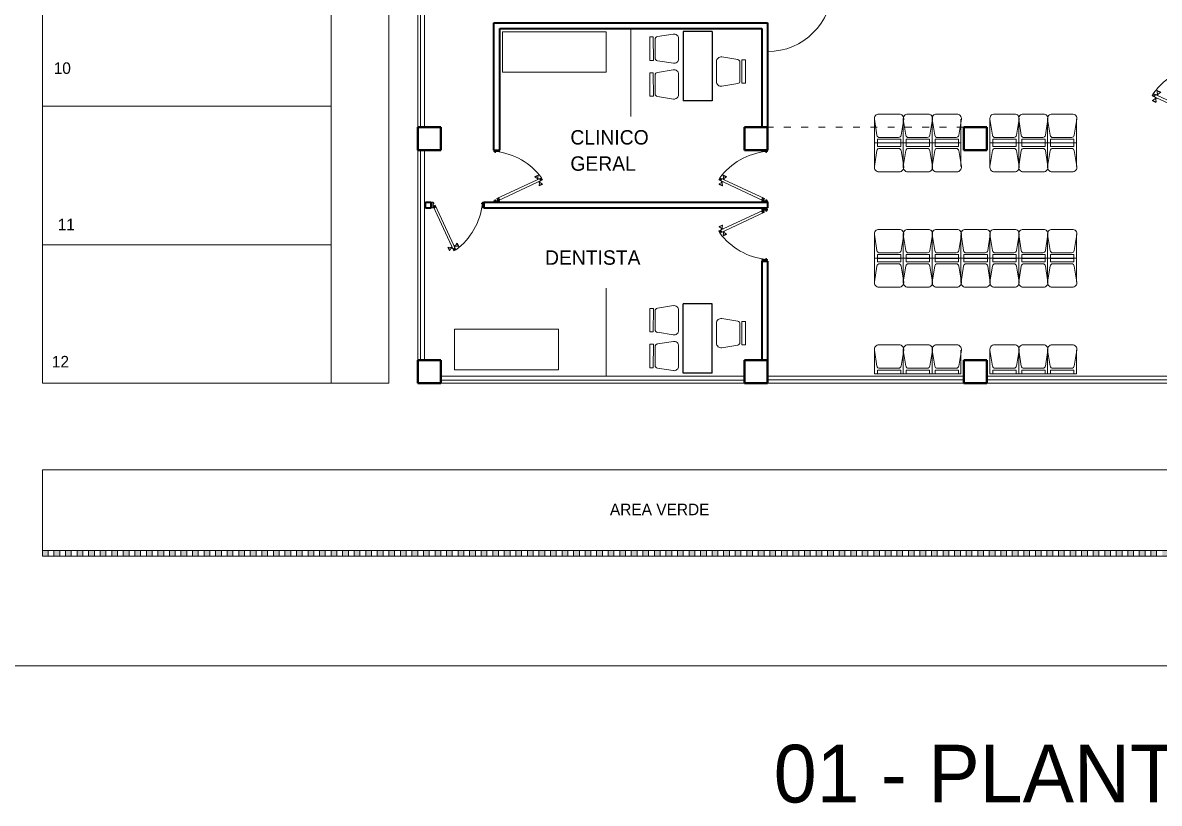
# Model space of a CAD drawing. Header units: millimetres. Extents: x 112 to 218, y 132 to 192.
# Drawn here: x 126.54 to 146.23, y 167.72 to 181.25 of the extents above; entities that cross this region are included whole.
import ezdxf

# ---------------------------------------------------------------- set-up
doc = ezdxf.new("R2010")
doc.units = ezdxf.units.MM
doc.linetypes.add('ACAD_ISO03W100', pattern=[30, 12, -18])
for name, color, linetype, lineweight in [('Colindancia', 7, 'Continuous', 9), ('Ejes', 1, 'Continuous', 13), ('ESTRUCTURA', 251, 'Continuous', 40), ('MANPARAS', 7, 'Continuous', 13), ('MUEBLES', 7, 'Continuous', 15), ('Muros', 5, 'Continuous', 35), ('PISOS', 3, 'Continuous', 13), ('PUER', 173, 'Continuous', 9), ('VENTANAS', 6, 'Continuous', 9)]:
    doc.layers.add(name, color=color, linetype=linetype, lineweight=lineweight)
doc.styles.get("Standard").update_dxf_attribs({"font": 'stylu.ttf'})
doc.linetypes.add('ZIGZAG', pattern='A,0.00254,-5.08,[131,ltypeshp.shx,S=5.08,R=0,X=-5.08,Y=0],-10.16,[131,ltypeshp.shx,S=5.08,R=180,X=5.08,Y=0],-5.08', length=20.32254)

# ---------------------------------------------------------------- blocks, each defined once
blk = doc.blocks.new('MUOF03PL')
at = {"color": 0, "linetype": 'ByBlock'}
for p, q in [((-0.203, 0), (0.203, 0)), ((0.203, 0), (0.203, -0.062)), ((-0.209, -0.133), (-0.253, -0.41)), ((-0.203, 0), (-0.203, -0.063)), ((0.203, -0.062), (-0.203, -0.063)), ((0.163, -0.094), (-0.162, -0.094)), ((0.253, -0.409), (0.209, -0.133)), ((-0.175, -0.5), (0.176, -0.5))]:
    blk.add_line(p, q, dxfattribs=at)
for centre, radius, start, end in [((-0.162, -0.141), 0.0469, 90.0574, 170.9471), ((0.163, -0.14), 0.0469, 9.1676, 90.0574), ((-0.175, -0.422), 0.0781, 170.9471, 270.0574), ((0.176, -0.422), 0.0781, 270.0574, 9.1676)]:
    blk.add_arc(centre, radius, start, end, dxfattribs=at)
blk = doc.blocks.new('SILLA')
at = {"color": 0, "linetype": 'ByBlock', "rotation": 180}
blk.add_blockref('MUOF03PL', (17.56, 55.047), dxfattribs=at)
blk = doc.blocks.new('PUEP5')
at = {"layer": 'PUER'}
for p, q in [((-0.88, 0.02), (-0.517, 0.799)), ((-0.844, 0.003), (-0.48, 0.783)), ((-0.517, 0.799), (-0.48, 0.783)), ((-0.88, 0.02), (-0.844, 0.003))]:
    blk.add_line(p, q, dxfattribs=at)
at = {"layer": 'PUER', "color": 30}
for p, q in [((-0.62, 0.743), (-0.595, 0.797)), ((-0.62, 0.743), (-0.611, 0.739)), ((-0.611, 0.739), (-0.586, 0.793)), ((-0.611, 0.739), (-0.575, 0.744)), ((-0.595, 0.797), (-0.586, 0.793)), ((-0.586, 0.793), (-0.567, 0.762)), ((-0.575, 0.744), (-0.567, 0.762)), ((-0.573, 0.749), (-0.555, 0.74)), ((-0.569, 0.758), (-0.551, 0.749)), ((-0.557, 0.736), (-0.549, 0.754)), ((-0.557, 0.736), (-0.552, 0.722)), ((-0.549, 0.754), (-0.536, 0.759)), ((-0.533, 0.763), (-0.48, 0.783)), ((-0.533, 0.763), (-0.497, 0.746)), ((-0.517, 0.799), (-0.48, 0.783)), ((-0.497, 0.746), (-0.517, 0.799)), ((-0.503, 0.71), (-0.516, 0.705)), ((-0.503, 0.71), (-0.494, 0.728)), ((-0.483, 0.706), (-0.501, 0.715)), ((-0.494, 0.728), (-0.499, 0.742)), ((-0.478, 0.715), (-0.497, 0.724)), ((-0.485, 0.702), (-0.476, 0.72)), ((-0.441, 0.725), (-0.476, 0.72)), ((-0.466, 0.671), (-0.441, 0.725)), ((-0.457, 0.667), (-0.432, 0.721)), ((-0.432, 0.721), (-0.441, 0.725)), ((-0.466, 0.671), (-0.485, 0.702)), ((-0.457, 0.667), (-0.466, 0.671)), ((-0.9, 0.05), (-0.88, 0.05)), ((-0.9, 0.05), (-0.9, -0.05)), ((-0.88, -0.05), (-0.88, 0.05)), ((-0.88, 0.02), (-0.827, 0.039)), ((-0.863, 0.056), (-0.827, 0.039)), ((-0.844, 0.003), (-0.863, 0.056)), ((-0.02, 0.05), (0, 0.05)), ((-0.02, -0.05), (-0.02, 0.05)), ((0, 0.05), (0, -0.05)), ((-0.9, -0.05), (-0.88, -0.05)), ((-0.88, -0.02), (-0.865, -0.02)), ((-0.88, -0.035), (-0.865, -0.035)), ((-0.865, -0.035), (-0.865, -0.02)), ((-0.035, -0.02), (-0.02, -0.02)), ((-0.035, -0.035), (-0.035, -0.02)), ((-0.035, -0.035), (-0.02, -0.035)), ((-0.02, -0.05), (0, -0.05))]:
    blk.add_line(p, q, dxfattribs=at)
blk.add_arc((-1.161, -0.141), 1.147, 6.0564, 53.6176, dxfattribs=at)
blk = doc.blocks.new('CAMILLA')
at = {"layer": 'MUEBLES'}
for p, q in [((30.536, 69.777), (32.336, 69.777)), ((30.536, 69.077), (30.536, 69.777)), ((32.336, 69.077), (32.336, 69.777)), ((32.336, 69.077), (30.536, 69.077))]:
    blk.add_line(p, q, dxfattribs=at)
blk = doc.blocks.new('CORTINA')
at = {"layer": 'MANPARAS', "linetype": 'ZIGZAG', "ltscale": 0.005}
blk.add_line((32.74, 69.012), (32.74, 70.527), dxfattribs=at)
blk = doc.blocks.new('ESCRITORIO')
at = {"color": 0, "linetype": 'ByBlock'}
for p, q in [((34.359, 70.246), (33.859, 70.246)), ((33.859, 70.246), (33.859, 69.046)), ((34.359, 70.246), (34.359, 69.046)), ((34.359, 69.046), (33.859, 69.046))]:
    blk.add_line(p, q, dxfattribs=at)
at = {"layer": 'MUEBLES'}
for p, rotation in [((-21.77, 87.509), 270), ((89.981, 51.993), 90), ((-21.77, 86.889), 270)]:
    blk.add_blockref('SILLA', p, dxfattribs=dict(at, rotation=rotation))
blk = doc.blocks.new('SILLA SALA DE ESPERA')
at = {"layer": 'MUEBLES'}
for p, q in [((35.763, 46.336), (35.763, 45.927)), ((36.263, 46.336), (36.263, 45.927)), ((36.763, 46.336), (36.763, 45.927)), ((37.263, 46.336), (37.263, 45.927)), ((37.763, 46.336), (37.763, 45.927)), ((38.263, 46.336), (38.263, 45.927)), ((38.263, 45.927), (35.763, 45.927))]:
    blk.add_line(p, q, dxfattribs=at)
for p in [(18.457, -9.119), (18.957, -9.119), (19.457, -9.119), (19.957, -9.119), (20.457, -9.119)]:
    blk.add_blockref('SILLA', p, dxfattribs=at)
blk = doc.blocks.new('SILLAS 7')
at = {"layer": 'MUEBLES'}
for p, q in [((39.75, 80.793), (37.25, 80.793)), ((39.25, 80.383), (39.25, 80.793)), ((40.25, 80.793), (39.75, 80.793)), ((39.75, 80.383), (39.75, 80.793)), ((39.75, 80.383), (39.75, 80.793)), ((39.75, 80.383), (39.75, 80.793)), ((40.25, 80.383), (40.25, 80.793))]:
    blk.add_line(p, q, dxfattribs=at)
at = {"layer": 'MUEBLES', "xscale": -1, "rotation": 180}
blk.add_blockref('SILLA SALA DE ESPERA', (0.987, 126.72), dxfattribs=at)
at = {"layer": 'MUEBLES', "extrusion": (0, 0, -1), "zscale": -1, "rotation": 180}
for p in [(-21.944, 135.839), (-22.444, 135.839)]:
    blk.add_blockref('SILLA', p, dxfattribs=at)

msp = doc.modelspace()

# ---------------------------------------------------------------- hatches: boundary and pattern name
at = {"layer": 'Ejes'}
h = msp.add_hatch(color=256, dxfattribs=at)
h.dxf.hatch_style = 1
h.paths.add_polyline_path([(126.986, 172.101), (126.889, 172.101), (126.886, 172.101), (126.886, 172.001), (126.986, 172.001)])
h.paths.add_polyline_path([(127.186, 172.101), (127.086, 172.101), (127.086, 172.001), (127.186, 172.001)])
h.paths.add_polyline_path([(127.386, 172.101), (127.286, 172.101), (127.286, 172.001), (127.386, 172.001)])
h.paths.add_polyline_path([(127.586, 172.101), (127.486, 172.101), (127.486, 172.001), (127.586, 172.001)])
h.paths.add_polyline_path([(127.786, 172.101), (127.686, 172.101), (127.686, 172.001), (127.786, 172.001)])
h.paths.add_polyline_path([(127.986, 172.101), (127.886, 172.101), (127.886, 172.001), (127.986, 172.001)])
h.paths.add_polyline_path([(128.186, 172.101), (128.086, 172.101), (128.086, 172.001), (128.186, 172.001)])
h.paths.add_polyline_path([(128.386, 172.101), (128.286, 172.101), (128.286, 172.001), (128.386, 172.001)])
h.paths.add_polyline_path([(128.586, 172.101), (128.486, 172.101), (128.486, 172.001), (128.586, 172.001)])
h.paths.add_polyline_path([(128.786, 172.101), (128.686, 172.101), (128.686, 172.001), (128.786, 172.001)])
h.paths.add_polyline_path([(128.986, 172.101), (128.886, 172.101), (128.886, 172.001), (128.986, 172.001)])
h.paths.add_polyline_path([(129.186, 172.101), (129.086, 172.101), (129.086, 172.001), (129.186, 172.001)])
h.paths.add_polyline_path([(129.386, 172.101), (129.286, 172.101), (129.286, 172.001), (129.386, 172.001)])
h.paths.add_polyline_path([(129.586, 172.101), (129.486, 172.101), (129.486, 172.001), (129.586, 172.001)])
h.paths.add_polyline_path([(129.786, 172.101), (129.686, 172.101), (129.686, 172.001), (129.786, 172.001)])
h.paths.add_polyline_path([(129.986, 172.101), (129.886, 172.101), (129.886, 172.001), (129.986, 172.001)])
h.paths.add_polyline_path([(130.186, 172.101), (130.086, 172.101), (130.086, 172.001), (130.186, 172.001)])
h.paths.add_polyline_path([(130.386, 172.101), (130.286, 172.101), (130.286, 172.001), (130.386, 172.001)])
h.paths.add_polyline_path([(130.586, 172.101), (130.486, 172.101), (130.486, 172.001), (130.586, 172.001)])
h = msp.add_hatch(color=256, dxfattribs=at)
h.dxf.hatch_style = 1
h.paths.add_polyline_path([(130.786, 172.101), (130.686, 172.101), (130.686, 172.001), (130.786, 172.001)])
h.paths.add_polyline_path([(130.986, 172.101), (130.886, 172.101), (130.886, 172.001), (130.986, 172.001)])
h.paths.add_polyline_path([(131.186, 172.101), (131.086, 172.101), (131.086, 172.001), (131.186, 172.001)])
h.paths.add_polyline_path([(131.386, 172.101), (131.286, 172.101), (131.286, 172.001), (131.386, 172.001)])
h.paths.add_polyline_path([(131.586, 172.101), (131.486, 172.101), (131.486, 172.001), (131.586, 172.001)])
h.paths.add_polyline_path([(131.786, 172.101), (131.686, 172.101), (131.686, 172.001), (131.786, 172.001)])
h.paths.add_polyline_path([(131.986, 172.101), (131.886, 172.101), (131.886, 172.001), (131.986, 172.001)])
h.paths.add_polyline_path([(132.186, 172.101), (132.086, 172.101), (132.086, 172.001), (132.186, 172.001)])
h.paths.add_polyline_path([(132.386, 172.101), (132.286, 172.101), (132.286, 172.001), (132.386, 172.001)])
h.paths.add_polyline_path([(132.586, 172.101), (132.486, 172.101), (132.486, 172.001), (132.586, 172.001)])
h.paths.add_polyline_path([(132.786, 172.101), (132.686, 172.101), (132.686, 172.001), (132.786, 172.001)])
h.paths.add_polyline_path([(132.986, 172.101), (132.886, 172.101), (132.886, 172.001), (132.986, 172.001)])
h.paths.add_polyline_path([(133.186, 172.101), (133.086, 172.101), (133.086, 172.001), (133.186, 172.001)])
h.paths.add_polyline_path([(133.386, 172.101), (133.286, 172.101), (133.286, 172.001), (133.386, 172.001)])
h.paths.add_polyline_path([(133.586, 172.101), (133.486, 172.101), (133.486, 172.001), (133.586, 172.001)])
h.paths.add_polyline_path([(133.786, 172.101), (133.686, 172.101), (133.686, 172.001), (133.786, 172.001)])
h.paths.add_polyline_path([(133.986, 172.101), (133.886, 172.101), (133.886, 172.001), (133.986, 172.001)])
h.paths.add_polyline_path([(134.186, 172.101), (134.086, 172.101), (134.086, 172.001), (134.186, 172.001)])
h.paths.add_polyline_path([(134.386, 172.101), (134.286, 172.101), (134.286, 172.001), (134.386, 172.001)])
h = msp.add_hatch(color=256, dxfattribs=at)
h.dxf.hatch_style = 1
h.paths.add_polyline_path([(134.586, 172.101), (134.486, 172.101), (134.486, 172.001), (134.586, 172.001)])
h.paths.add_polyline_path([(134.786, 172.101), (134.686, 172.101), (134.686, 172.001), (134.786, 172.001)])
h.paths.add_polyline_path([(134.986, 172.101), (134.886, 172.101), (134.886, 172.001), (134.986, 172.001)])
h.paths.add_polyline_path([(135.186, 172.101), (135.086, 172.101), (135.086, 172.001), (135.186, 172.001)])
h.paths.add_polyline_path([(135.386, 172.101), (135.286, 172.101), (135.286, 172.001), (135.386, 172.001)])
h.paths.add_polyline_path([(135.586, 172.101), (135.486, 172.101), (135.486, 172.001), (135.586, 172.001)])
h.paths.add_polyline_path([(135.786, 172.101), (135.686, 172.101), (135.686, 172.001), (135.786, 172.001)])
h.paths.add_polyline_path([(135.986, 172.101), (135.886, 172.101), (135.886, 172.001), (135.986, 172.001)])
h.paths.add_polyline_path([(136.186, 172.101), (136.086, 172.101), (136.086, 172.001), (136.186, 172.001)])
h.paths.add_polyline_path([(136.386, 172.101), (136.286, 172.101), (136.286, 172.001), (136.386, 172.001)])
h.paths.add_polyline_path([(136.586, 172.101), (136.486, 172.101), (136.486, 172.001), (136.586, 172.001)])
h.paths.add_polyline_path([(136.786, 172.101), (136.686, 172.101), (136.686, 172.001), (136.786, 172.001)])
h.paths.add_polyline_path([(136.986, 172.101), (136.886, 172.101), (136.886, 172.001), (136.986, 172.001)])
h.paths.add_polyline_path([(137.186, 172.101), (137.086, 172.101), (137.086, 172.001), (137.186, 172.001)])
h.paths.add_polyline_path([(137.386, 172.101), (137.286, 172.101), (137.286, 172.001), (137.386, 172.001)])
h.paths.add_polyline_path([(137.586, 172.101), (137.486, 172.101), (137.486, 172.001), (137.586, 172.001)])
h.paths.add_polyline_path([(137.786, 172.101), (137.686, 172.101), (137.686, 172.001), (137.786, 172.001)])
h.paths.add_polyline_path([(137.986, 172.101), (137.886, 172.101), (137.886, 172.001), (137.986, 172.001)])
h = msp.add_hatch(color=256, dxfattribs=at)
h.dxf.hatch_style = 1
h.paths.add_polyline_path([(138.186, 172.101), (138.086, 172.101), (138.086, 172.001), (138.186, 172.001)])
h.paths.add_polyline_path([(138.386, 172.101), (138.286, 172.101), (138.286, 172.001), (138.386, 172.001)])
h.paths.add_polyline_path([(138.586, 172.101), (138.486, 172.101), (138.486, 172.001), (138.586, 172.001)])
h.paths.add_polyline_path([(138.786, 172.101), (138.686, 172.101), (138.686, 172.001), (138.786, 172.001)])
h.paths.add_polyline_path([(138.986, 172.101), (138.886, 172.101), (138.886, 172.001), (138.986, 172.001)])
h.paths.add_polyline_path([(139.186, 172.101), (139.086, 172.101), (139.086, 172.001), (139.186, 172.001)])
h.paths.add_polyline_path([(139.386, 172.101), (139.286, 172.101), (139.286, 172.001), (139.386, 172.001)])
h.paths.add_polyline_path([(139.586, 172.101), (139.486, 172.101), (139.486, 172.001), (139.586, 172.001)])
h.paths.add_polyline_path([(139.786, 172.101), (139.686, 172.101), (139.686, 172.001), (139.786, 172.001)])
h.paths.add_polyline_path([(139.986, 172.101), (139.886, 172.101), (139.886, 172.001), (139.986, 172.001)])
h.paths.add_polyline_path([(140.186, 172.101), (140.086, 172.101), (140.086, 172.001), (140.186, 172.001)])
h.paths.add_polyline_path([(140.386, 172.101), (140.286, 172.101), (140.286, 172.001), (140.386, 172.001)])
h.paths.add_polyline_path([(140.586, 172.101), (140.486, 172.101), (140.486, 172.001), (140.586, 172.001)])
h.paths.add_polyline_path([(140.786, 172.101), (140.686, 172.101), (140.686, 172.001), (140.786, 172.001)])
h.paths.add_polyline_path([(140.986, 172.101), (140.886, 172.101), (140.886, 172.001), (140.986, 172.001)])
h.paths.add_polyline_path([(141.186, 172.101), (141.086, 172.101), (141.086, 172.001), (141.186, 172.001)])
h.paths.add_polyline_path([(141.386, 172.101), (141.286, 172.101), (141.286, 172.001), (141.386, 172.001)])
h.paths.add_polyline_path([(141.586, 172.101), (141.486, 172.101), (141.486, 172.001), (141.586, 172.001)])
h = msp.add_hatch(color=256, dxfattribs=at)
h.dxf.hatch_style = 1
h.paths.add_polyline_path([(141.786, 172.101), (141.686, 172.101), (141.686, 172.001), (141.786, 172.001)])
h.paths.add_polyline_path([(141.986, 172.101), (141.886, 172.101), (141.886, 172.001), (141.986, 172.001)])
h.paths.add_polyline_path([(142.186, 172.101), (142.086, 172.101), (142.086, 172.001), (142.186, 172.001)])
h.paths.add_polyline_path([(142.386, 172.101), (142.286, 172.101), (142.286, 172.001), (142.386, 172.001)])
h.paths.add_polyline_path([(142.586, 172.101), (142.486, 172.101), (142.486, 172.001), (142.586, 172.001)])
h.paths.add_polyline_path([(142.786, 172.101), (142.686, 172.101), (142.686, 172.001), (142.786, 172.001)])
h.paths.add_polyline_path([(142.986, 172.101), (142.886, 172.101), (142.886, 172.001), (142.986, 172.001)])
h.paths.add_polyline_path([(143.186, 172.101), (143.086, 172.101), (143.086, 172.001), (143.186, 172.001)])
h.paths.add_polyline_path([(143.386, 172.101), (143.286, 172.101), (143.286, 172.001), (143.386, 172.001)])
h.paths.add_polyline_path([(143.586, 172.101), (143.486, 172.101), (143.486, 172.001), (143.586, 172.001)])
h.paths.add_polyline_path([(143.786, 172.101), (143.686, 172.101), (143.686, 172.001), (143.786, 172.001)])
h.paths.add_polyline_path([(143.986, 172.101), (143.886, 172.101), (143.886, 172.001), (143.986, 172.001)])
h.paths.add_polyline_path([(144.186, 172.101), (144.086, 172.101), (144.086, 172.001), (144.186, 172.001)])
h.paths.add_polyline_path([(144.386, 172.101), (144.286, 172.101), (144.286, 172.001), (144.386, 172.001)])
h.paths.add_polyline_path([(144.586, 172.101), (144.486, 172.101), (144.486, 172.001), (144.586, 172.001)])
h.paths.add_polyline_path([(144.786, 172.101), (144.686, 172.101), (144.686, 172.001), (144.786, 172.001)])
h.paths.add_polyline_path([(144.986, 172.101), (144.886, 172.101), (144.886, 172.001), (144.986, 172.001)])
h = msp.add_hatch(color=256, dxfattribs=at)
h.dxf.hatch_style = 1
h.paths.add_polyline_path([(145.186, 172.101), (145.086, 172.101), (145.086, 172.001), (145.186, 172.001)])
h.paths.add_polyline_path([(145.386, 172.101), (145.286, 172.101), (145.286, 172.001), (145.386, 172.001)])
h.paths.add_polyline_path([(145.586, 172.101), (145.486, 172.101), (145.486, 172.001), (145.586, 172.001)])
h.paths.add_polyline_path([(145.786, 172.101), (145.686, 172.101), (145.686, 172.001), (145.786, 172.001)])
h.paths.add_polyline_path([(145.986, 172.101), (145.886, 172.101), (145.886, 172.001), (145.986, 172.001)])
h.paths.add_polyline_path([(146.186, 172.101), (146.086, 172.101), (146.086, 172.001), (146.186, 172.001)])
h.paths.add_polyline_path([(146.386, 172.101), (146.286, 172.101), (146.286, 172.001), (146.386, 172.001)])
h.paths.add_polyline_path([(146.586, 172.101), (146.486, 172.101), (146.486, 172.001), (146.586, 172.001)])
h.paths.add_polyline_path([(146.786, 172.101), (146.686, 172.101), (146.686, 172.001), (146.786, 172.001)])
h.paths.add_polyline_path([(146.986, 172.101), (146.886, 172.101), (146.886, 172.001), (146.986, 172.001)])
h.paths.add_polyline_path([(147.186, 172.101), (147.086, 172.101), (147.086, 172.001), (147.186, 172.001)])

# ---------------------------------------------------------------- linework, layer by layer
at = {"layer": 'Colindancia'}
msp.add_line((112.09, 170.101), (217.636, 170.101), dxfattribs=at)
at = {"layer": 'Ejes'}
for p, q in [((126.886, 175.001), (126.886, 189.401)), ((131.886, 179.801), (126.886, 179.801)), ((131.886, 177.401), (126.886, 177.401)), ((126.886, 172.001), (126.886, 172.101)), ((126.889, 172.101), (147.247, 172.101)), ((126.986, 172.001), (126.986, 172.101)), ((126.986, 172.001), (126.986, 172.101)), ((127.086, 172.001), (127.086, 172.101)), ((127.186, 172.001), (127.186, 172.101)), ((127.186, 172.001), (127.186, 172.101)), ((127.286, 172.001), (127.286, 172.101)), ((127.386, 172.001), (127.386, 172.101)), ((127.386, 172.001), (127.386, 172.101)), ((127.486, 172.001), (127.486, 172.101)), ((127.586, 172.001), (127.586, 172.101)), ((127.586, 172.001), (127.586, 172.101)), ((127.686, 172.001), (127.686, 172.101)), ((127.786, 172.001), (127.786, 172.101)), ((127.786, 172.001), (127.786, 172.101)), ((127.886, 172.001), (127.886, 172.101)), ((127.986, 172.001), (127.986, 172.101)), ((127.986, 172.001), (127.986, 172.101)), ((128.086, 172.001), (128.086, 172.101)), ((128.186, 172.001), (128.186, 172.101)), ((128.186, 172.001), (128.186, 172.101)), ((128.286, 172.001), (128.286, 172.101)), ((128.386, 172.001), (128.386, 172.101)), ((128.386, 172.001), (128.386, 172.101)), ((128.486, 172.001), (128.486, 172.101)), ((128.586, 172.001), (128.586, 172.101)), ((128.586, 172.001), (128.586, 172.101)), ((128.686, 172.001), (128.686, 172.101)), ((128.786, 172.001), (128.786, 172.101)), ((128.786, 172.001), (128.786, 172.101)), ((128.886, 172.001), (128.886, 172.101)), ((128.986, 172.001), (128.986, 172.101)), ((128.986, 172.001), (128.986, 172.101)), ((129.086, 172.001), (129.086, 172.101)), ((129.186, 172.001), (129.186, 172.101)), ((129.186, 172.001), (129.186, 172.101)), ((129.286, 172.001), (129.286, 172.101)), ((129.386, 172.001), (129.386, 172.101)), ((129.386, 172.001), (129.386, 172.101)), ((129.486, 172.001), (129.486, 172.101)), ((129.586, 172.001), (129.586, 172.101)), ((129.586, 172.001), (129.586, 172.101)), ((129.686, 172.001), (129.686, 172.101)), ((129.786, 172.001), (129.786, 172.101)), ((129.786, 172.001), (129.786, 172.101)), ((129.886, 172.001), (129.886, 172.101)), ((129.986, 172.001), (129.986, 172.101)), ((129.986, 172.001), (129.986, 172.101)), ((130.086, 172.001), (130.086, 172.101)), ((130.186, 172.001), (130.186, 172.101)), ((130.186, 172.001), (130.186, 172.101)), ((130.286, 172.001), (130.286, 172.101)), ((130.386, 172.001), (130.386, 172.101)), ((130.386, 172.001), (130.386, 172.101)), ((130.486, 172.001), (130.486, 172.101)), ((130.586, 172.001), (130.586, 172.101)), ((130.586, 172.001), (130.586, 172.101)), ((130.686, 172.001), (130.686, 172.101)), ((130.786, 172.001), (130.786, 172.101)), ((130.786, 172.001), (130.786, 172.101)), ((130.886, 172.001), (130.886, 172.101)), ((130.986, 172.001), (130.986, 172.101)), ((130.986, 172.001), (130.986, 172.101)), ((131.086, 172.001), (131.086, 172.101)), ((131.186, 172.001), (131.186, 172.101)), ((131.186, 172.001), (131.186, 172.101)), ((131.286, 172.001), (131.286, 172.101)), ((131.386, 172.001), (131.386, 172.101)), ((131.386, 172.001), (131.386, 172.101)), ((131.486, 172.001), (131.486, 172.101)), ((131.586, 172.001), (131.586, 172.101)), ((131.586, 172.001), (131.586, 172.101)), ((131.686, 172.001), (131.686, 172.101)), ((131.786, 172.001), (131.786, 172.101)), ((131.786, 172.001), (131.786, 172.101)), ((131.886, 172.001), (131.886, 172.101)), ((131.986, 172.001), (131.986, 172.101)), ((131.986, 172.001), (131.986, 172.101)), ((132.086, 172.001), (132.086, 172.101)), ((132.186, 172.001), (132.186, 172.101)), ((132.186, 172.001), (132.186, 172.101)), ((132.286, 172.001), (132.286, 172.101)), ((132.386, 172.001), (132.386, 172.101)), ((132.386, 172.001), (132.386, 172.101)), ((132.486, 172.001), (132.486, 172.101)), ((132.586, 172.001), (132.586, 172.101)), ((132.586, 172.001), (132.586, 172.101)), ((132.686, 172.001), (132.686, 172.101)), ((132.786, 172.001), (132.786, 172.101)), ((132.786, 172.001), (132.786, 172.101)), ((132.886, 172.001), (132.886, 172.101)), ((132.986, 172.001), (132.986, 172.101)), ((132.986, 172.001), (132.986, 172.101)), ((133.086, 172.001), (133.086, 172.101)), ((133.186, 172.001), (133.186, 172.101)), ((133.186, 172.001), (133.186, 172.101)), ((133.286, 172.001), (133.286, 172.101)), ((133.386, 172.001), (133.386, 172.101)), ((133.386, 172.001), (133.386, 172.101)), ((133.486, 172.001), (133.486, 172.101)), ((133.586, 172.001), (133.586, 172.101)), ((133.586, 172.001), (133.586, 172.101)), ((133.686, 172.001), (133.686, 172.101)), ((133.786, 172.001), (133.786, 172.101)), ((133.786, 172.001), (133.786, 172.101)), ((133.886, 172.001), (133.886, 172.101)), ((133.986, 172.001), (133.986, 172.101)), ((133.986, 172.001), (133.986, 172.101)), ((134.086, 172.001), (134.086, 172.101)), ((134.186, 172.001), (134.186, 172.101)), ((134.186, 172.001), (134.186, 172.101)), ((134.286, 172.001), (134.286, 172.101)), ((134.386, 172.001), (134.386, 172.101)), ((134.386, 172.001), (134.386, 172.101)), ((134.486, 172.001), (134.486, 172.101)), ((134.586, 172.001), (134.586, 172.101)), ((134.586, 172.001), (134.586, 172.101)), ((134.686, 172.001), (134.686, 172.101)), ((134.786, 172.001), (134.786, 172.101)), ((134.786, 172.001), (134.786, 172.101)), ((134.886, 172.001), (134.886, 172.101)), ((134.986, 172.001), (134.986, 172.101)), ((134.986, 172.001), (134.986, 172.101)), ((135.086, 172.001), (135.086, 172.101)), ((135.186, 172.001), (135.186, 172.101)), ((135.186, 172.001), (135.186, 172.101)), ((135.286, 172.001), (135.286, 172.101)), ((135.386, 172.001), (135.386, 172.101)), ((135.386, 172.001), (135.386, 172.101)), ((135.486, 172.001), (135.486, 172.101)), ((135.586, 172.001), (135.586, 172.101)), ((135.586, 172.001), (135.586, 172.101)), ((135.686, 172.001), (135.686, 172.101)), ((135.786, 172.001), (135.786, 172.101)), ((135.786, 172.001), (135.786, 172.101)), ((135.886, 172.001), (135.886, 172.101)), ((135.986, 172.001), (135.986, 172.101)), ((135.986, 172.001), (135.986, 172.101)), ((136.086, 172.001), (136.086, 172.101)), ((136.186, 172.001), (136.186, 172.101)), ((136.186, 172.001), (136.186, 172.101)), ((136.286, 172.001), (136.286, 172.101)), ((136.386, 172.001), (136.386, 172.101)), ((136.386, 172.001), (136.386, 172.101)), ((136.486, 172.001), (136.486, 172.101)), ((136.586, 172.001), (136.586, 172.101)), ((136.586, 172.001), (136.586, 172.101)), ((136.686, 172.001), (136.686, 172.101)), ((136.786, 172.001), (136.786, 172.101)), ((136.786, 172.001), (136.786, 172.101)), ((136.886, 172.001), (136.886, 172.101)), ((136.986, 172.001), (136.986, 172.101)), ((136.986, 172.001), (136.986, 172.101)), ((137.086, 172.001), (137.086, 172.101)), ((137.186, 172.001), (137.186, 172.101)), ((137.186, 172.001), (137.186, 172.101)), ((137.286, 172.001), (137.286, 172.101)), ((137.386, 172.001), (137.386, 172.101)), ((137.386, 172.001), (137.386, 172.101)), ((137.486, 172.001), (137.486, 172.101)), ((137.586, 172.001), (137.586, 172.101)), ((137.586, 172.001), (137.586, 172.101)), ((137.686, 172.001), (137.686, 172.101)), ((137.786, 172.001), (137.786, 172.101)), ((137.786, 172.001), (137.786, 172.101)), ((137.886, 172.001), (137.886, 172.101)), ((137.986, 172.001), (137.986, 172.101)), ((137.986, 172.001), (137.986, 172.101)), ((138.086, 172.001), (138.086, 172.101)), ((138.186, 172.001), (138.186, 172.101)), ((138.186, 172.001), (138.186, 172.101)), ((138.286, 172.001), (138.286, 172.101)), ((138.386, 172.001), (138.386, 172.101)), ((138.386, 172.001), (138.386, 172.101)), ((138.486, 172.001), (138.486, 172.101)), ((138.586, 172.001), (138.586, 172.101)), ((138.586, 172.001), (138.586, 172.101)), ((138.686, 172.001), (138.686, 172.101)), ((138.786, 172.001), (138.786, 172.101)), ((138.786, 172.001), (138.786, 172.101)), ((138.886, 172.001), (138.886, 172.101)), ((138.986, 172.001), (138.986, 172.101)), ((138.986, 172.001), (138.986, 172.101)), ((139.086, 172.001), (139.086, 172.101)), ((139.186, 172.001), (139.186, 172.101)), ((139.186, 172.001), (139.186, 172.101)), ((139.286, 172.001), (139.286, 172.101)), ((139.386, 172.001), (139.386, 172.101)), ((139.386, 172.001), (139.386, 172.101)), ((139.486, 172.001), (139.486, 172.101)), ((139.586, 172.001), (139.586, 172.101)), ((139.586, 172.001), (139.586, 172.101)), ((139.686, 172.001), (139.686, 172.101)), ((139.786, 172.001), (139.786, 172.101)), ((139.786, 172.001), (139.786, 172.101)), ((139.886, 172.001), (139.886, 172.101)), ((139.986, 172.001), (139.986, 172.101)), ((139.986, 172.001), (139.986, 172.101)), ((140.086, 172.001), (140.086, 172.101)), ((140.186, 172.001), (140.186, 172.101)), ((140.186, 172.001), (140.186, 172.101)), ((140.286, 172.001), (140.286, 172.101)), ((140.386, 172.001), (140.386, 172.101)), ((140.386, 172.001), (140.386, 172.101)), ((140.486, 172.001), (140.486, 172.101)), ((140.586, 172.001), (140.586, 172.101)), ((140.586, 172.001), (140.586, 172.101)), ((140.686, 172.001), (140.686, 172.101)), ((140.786, 172.001), (140.786, 172.101)), ((140.786, 172.001), (140.786, 172.101)), ((140.886, 172.001), (140.886, 172.101)), ((140.986, 172.001), (140.986, 172.101)), ((140.986, 172.001), (140.986, 172.101)), ((141.086, 172.001), (141.086, 172.101)), ((141.186, 172.001), (141.186, 172.101)), ((141.186, 172.001), (141.186, 172.101)), ((141.286, 172.001), (141.286, 172.101)), ((141.386, 172.001), (141.386, 172.101)), ((141.386, 172.001), (141.386, 172.101)), ((141.486, 172.001), (141.486, 172.101)), ((141.586, 172.001), (141.586, 172.101)), ((141.586, 172.001), (141.586, 172.101)), ((141.686, 172.001), (141.686, 172.101)), ((141.786, 172.001), (141.786, 172.101)), ((141.786, 172.001), (141.786, 172.101)), ((141.886, 172.001), (141.886, 172.101)), ((141.986, 172.001), (141.986, 172.101)), ((141.986, 172.001), (141.986, 172.101)), ((142.086, 172.001), (142.086, 172.101)), ((142.186, 172.001), (142.186, 172.101)), ((142.186, 172.001), (142.186, 172.101)), ((142.286, 172.001), (142.286, 172.101)), ((142.386, 172.001), (142.386, 172.101)), ((142.386, 172.001), (142.386, 172.101)), ((142.486, 172.001), (142.486, 172.101)), ((142.586, 172.001), (142.586, 172.101)), ((142.586, 172.001), (142.586, 172.101)), ((142.686, 172.001), (142.686, 172.101)), ((142.786, 172.001), (142.786, 172.101)), ((142.786, 172.001), (142.786, 172.101)), ((142.886, 172.001), (142.886, 172.101)), ((142.986, 172.001), (142.986, 172.101)), ((142.986, 172.001), (142.986, 172.101)), ((143.086, 172.001), (143.086, 172.101)), ((143.186, 172.001), (143.186, 172.101)), ((143.286, 172.001), (143.286, 172.101)), ((143.286, 172.001), (143.286, 172.101)), ((143.386, 172.001), (143.386, 172.101)), ((143.486, 172.001), (143.486, 172.101)), ((143.486, 172.001), (143.486, 172.101)), ((143.586, 172.001), (143.586, 172.101)), ((143.686, 172.001), (143.686, 172.101)), ((143.686, 172.001), (143.686, 172.101)), ((143.786, 172.001), (143.786, 172.101)), ((143.886, 172.001), (143.886, 172.101)), ((143.886, 172.001), (143.886, 172.101)), ((143.986, 172.001), (143.986, 172.101)), ((144.086, 172.001), (144.086, 172.101)), ((144.086, 172.001), (144.086, 172.101)), ((144.186, 172.001), (144.186, 172.101)), ((144.286, 172.001), (144.286, 172.101)), ((144.286, 172.001), (144.286, 172.101)), ((144.386, 172.001), (144.386, 172.101)), ((144.486, 172.001), (144.486, 172.101)), ((144.486, 172.001), (144.486, 172.101)), ((144.586, 172.001), (144.586, 172.101)), ((144.686, 172.001), (144.686, 172.101)), ((144.686, 172.001), (144.686, 172.101)), ((144.786, 172.001), (144.786, 172.101)), ((144.886, 172.001), (144.886, 172.101)), ((144.886, 172.001), (144.886, 172.101)), ((144.986, 172.001), (144.986, 172.101)), ((145.086, 172.001), (145.086, 172.101)), ((145.086, 172.001), (145.086, 172.101)), ((145.186, 172.001), (145.186, 172.101)), ((145.286, 172.001), (145.286, 172.101)), ((145.286, 172.001), (145.286, 172.101)), ((145.386, 172.001), (145.386, 172.101)), ((145.486, 172.001), (145.486, 172.101)), ((145.486, 172.001), (145.486, 172.101)), ((145.586, 172.001), (145.586, 172.101)), ((145.686, 172.001), (145.686, 172.101)), ((145.786, 172.001), (145.786, 172.101)), ((145.786, 172.001), (145.786, 172.101)), ((145.886, 172.001), (145.886, 172.101)), ((145.986, 172.001), (145.986, 172.101)), ((145.986, 172.001), (145.986, 172.101)), ((146.086, 172.001), (146.086, 172.101)), ((146.186, 172.001), (146.186, 172.101)), ((146.186, 172.001), (146.186, 172.101)), ((126.886, 172.001), (147.247, 172.001))]:
    msp.add_line(p, q, dxfattribs=at)
at = {"layer": 'Ejes', "linetype": 'ACAD_ISO03W100', "lineweight": 9, "ltscale": 0.01}
msp.add_line((142.847, 179.438), (139.446, 179.438), dxfattribs=at)
at = {"layer": 'ESTRUCTURA'}
for p, q in [((133.386, 179.038), (133.386, 179.438)), ((133.386, 179.438), (133.786, 179.438)), ((133.786, 179.438), (133.786, 179.038)), ((139.046, 179.038), (139.046, 179.438)), ((139.046, 179.438), (139.446, 179.438)), ((139.446, 179.438), (139.446, 179.038)), ((142.847, 179.038), (142.847, 179.438)), ((142.847, 179.438), (143.247, 179.438)), ((143.247, 179.438), (143.247, 179.038)), ((133.786, 179.038), (133.386, 179.038)), ((139.446, 179.038), (139.046, 179.038)), ((143.247, 179.038), (142.847, 179.038)), ((133.386, 175.001), (133.386, 175.401)), ((133.386, 175.401), (133.786, 175.401)), ((133.786, 175.401), (133.786, 175.001)), ((139.046, 175.001), (139.046, 175.401)), ((139.046, 175.401), (139.446, 175.401)), ((139.446, 175.401), (139.446, 175.001)), ((142.847, 175.001), (142.847, 175.401)), ((142.847, 175.401), (143.247, 175.401)), ((143.247, 175.401), (143.247, 175.001)), ((133.786, 175.001), (133.386, 175.001)), ((139.446, 175.001), (139.046, 175.001)), ((143.247, 175.001), (142.847, 175.001))]:
    msp.add_line(p, q, dxfattribs=at)
at = {"layer": 'MUEBLES'}
for p, q in [((141.297, 179.574), (141.297, 179.164)), ((141.797, 179.574), (141.797, 179.164)), ((142.297, 179.574), (142.297, 179.164)), ((142.797, 179.574), (142.797, 179.164)), ((143.297, 179.574), (143.297, 179.164)), ((143.797, 179.574), (143.797, 179.164)), ((143.797, 179.574), (143.797, 179.164)), ((144.297, 179.574), (144.297, 179.164)), ((144.297, 179.574), (144.297, 179.164)), ((144.297, 179.574), (144.297, 179.164)), ((144.797, 179.574), (144.797, 179.164)), ((142.797, 179.164), (141.297, 179.164)), ((142.797, 179.164), (141.297, 179.164)), ((141.297, 178.755), (141.297, 179.164)), ((142.797, 179.164), (141.797, 179.164)), ((141.797, 178.755), (141.797, 179.164)), ((142.297, 178.755), (142.297, 179.164)), ((142.797, 178.755), (142.797, 179.164)), ((143.297, 178.755), (143.297, 179.164)), ((143.797, 179.164), (143.297, 179.164)), ((144.297, 179.164), (143.297, 179.164)), ((143.797, 179.164), (143.297, 179.164)), ((143.797, 178.755), (143.797, 179.164)), ((143.797, 178.755), (143.797, 179.164)), ((144.797, 179.164), (144.297, 179.164)), ((144.797, 179.164), (144.297, 179.164)), ((144.297, 178.755), (144.297, 179.164)), ((144.297, 178.755), (144.297, 179.164)), ((144.297, 178.755), (144.297, 179.164)), ((144.797, 178.755), (144.797, 179.164)), ((141.297, 175.574), (141.297, 175.164)), ((141.797, 175.574), (141.797, 175.164)), ((142.297, 175.574), (142.297, 175.164)), ((142.797, 175.574), (142.797, 175.164)), ((143.297, 175.574), (143.297, 175.164)), ((143.797, 175.574), (143.797, 175.164)), ((143.797, 175.574), (143.797, 175.164)), ((144.297, 175.574), (144.297, 175.164)), ((144.297, 175.574), (144.297, 175.164)), ((144.297, 175.574), (144.297, 175.164)), ((144.797, 175.574), (144.797, 175.164)), ((141.297, 175.164), (142.797, 175.164)), ((143.297, 175.164), (144.797, 175.164))]:
    msp.add_line(p, q, dxfattribs=at)
msp.add_arc((139.446, 181.869), 1.121, 270, 90, dxfattribs=at)
at = {"layer": 'Muros'}
for p, q in [((134.706, 179.038), (134.706, 181.248)), ((134.706, 181.248), (139.446, 181.248)), ((134.806, 179.038), (134.806, 181.148)), ((134.806, 181.148), (139.346, 181.148)), ((139.346, 181.148), (139.346, 179.438)), ((139.446, 181.248), (139.446, 179.438)), ((134.706, 179.038), (134.806, 179.038)), ((133.521, 178.138), (133.621, 178.138)), ((133.521, 178.038), (133.521, 178.138)), ((133.521, 178.038), (133.621, 178.038)), ((133.621, 178.038), (133.621, 178.138)), ((134.534, 178.138), (139.446, 178.138)), ((134.534, 178.138), (134.534, 178.038)), ((134.534, 178.038), (139.447, 178.038)), ((139.447, 178.143), (139.447, 178.038)), ((139.346, 177.113), (139.346, 175.401)), ((139.346, 177.113), (139.446, 177.113)), ((139.446, 177.113), (139.446, 175.401))]:
    msp.add_line(p, q, dxfattribs=at)
at = {"layer": 'PISOS'}
for p, q in [((132.886, 175.001), (132.886, 191.951)), ((131.886, 175.001), (131.886, 189.401)), ((126.886, 175.001), (132.886, 175.001)), ((126.889, 173.501), (147.247, 173.501)), ((126.889, 172.101), (126.889, 173.501)), ((126.886, 172.001), (126.886, 172.001))]:
    msp.add_line(p, q, dxfattribs=at)
at = {"layer": 'VENTANAS'}
for p, q in [((133.386, 179.438), (133.386, 183.276)), ((133.436, 179.438), (133.436, 183.276)), ((133.506, 179.438), (133.506, 183.276)), ((133.386, 175.401), (133.386, 179.038)), ((133.436, 175.401), (133.436, 179.038)), ((133.506, 175.401), (133.506, 179.038)), ((133.786, 175.121), (139.046, 175.121)), ((133.786, 175.051), (139.046, 175.051)), ((139.446, 175.121), (142.847, 175.121)), ((139.446, 175.061), (142.847, 175.061)), ((143.247, 175.121), (146.847, 175.121)), ((143.247, 175.061), (146.847, 175.061)), ((133.786, 175.001), (139.046, 175.001)), ((139.446, 175.001), (142.847, 175.001)), ((143.247, 175.001), (146.847, 175.001))]:
    msp.add_line(p, q, dxfattribs=at)

# ---------------------------------------------------------------- block references
for name, p in [('CORTINA', (104.336, 110.608)), ('CAMILLA', (104.317, 111.313)), ('ESCRITORIO', (104.128, 110.849))]:
    msp.add_blockref(name, p)
at = {"xscale": -1, "rotation": 180}
for name, p in [('CORTINA', (103.908, 245.661)), ('ESCRITORIO', (104.128, 245.42)), ('CAMILLA', (103.489, 245.011))]:
    msp.add_blockref(name, p, dxfattribs=at)
at = {"layer": 'MUEBLES'}
for p, xscale, yscale, zscale, rotation in [((146.996, 180.554), 1.109494998776922, 1.109494998776924, 1.109494998776919, 90.06515447219795), ((134.756, 179.036), -0.9920051216632895, 0.992005121663297, 0.9920051216632858, 269.9348455278017), ((139.396, 179.036), 0.9920051216632895, 0.992005121663297, 0.9920051216632858, 90.06515447219833), ((134.526, 178.088), -0.9920051216632895, 0.992005121663297, 0.9920051216632858, 179.9348455278017), ((139.396, 177.126), -0.9920051216632895, 0.992005121663297, 0.9920051216632858, 89.93484552780166)]:
    msp.add_blockref('PUEP5', p, dxfattribs=dict(at, xscale=xscale, yscale=yscale, zscale=zscale, rotation=rotation))
at = {"layer": 'MUEBLES', "extrusion": (0, 0, -1), "xscale": -1, "zscale": -1}
for p in [(-123.991, 124.118), (-124.491, 124.118), (-124.991, 124.118), (-125.991, 124.118), (-126.491, 124.118), (-126.991, 124.118), (-123.991, 120.118), (-124.491, 120.118), (-124.991, 120.118), (-125.991, 120.118), (-126.491, 120.118), (-126.991, 120.118)]:
    msp.add_blockref('SILLA', p, dxfattribs=at)
at = {"layer": 'MUEBLES', "xscale": -1}
for name, p, rotation in [('SILLA', (123.991, 234.211), 180), ('SILLA', (124.491, 234.211), 180), ('SILLA', (124.991, 234.211), 180), ('SILLA', (125.991, 234.211), 180), ('SILLA', (126.491, 234.211), 180), ('SILLA', (126.991, 234.211), 180), ('SILLAS 7', (104.547, 257.958), 179.9999999999992)]:
    msp.add_blockref(name, p, dxfattribs=dict(at, rotation=rotation))
at = {"layer": 'MUEBLES'}
msp.add_blockref('SILLAS 7', (104.547, 96.372), dxfattribs=at)

# ---------------------------------------------------------------- texts
at = {"layer": 'Ejes'}
for s, height, p in [('10', 0.2, (127.081, 180.361)), ('CLINICO', 0.25, (136.031, 179.137)), ('GERAL', 0.25, (136.031, 178.682)), ('11', 0.2, (127.15, 177.651)), ('DENTISTA', 0.25, (135.592, 177.053)), ('12', 0.2, (127.049, 175.273)), ('AREA VERDE', 0.2, (136.716, 172.712))]:
    msp.add_text(s, height=height, dxfattribs=at).set_placement(p)
at = {"layer": 'Ejes', "color": 2}
msp.add_text('01 - PLANTA BAIXA: TÉRREO', height=1, dxfattribs=at).set_placement((139.553, 167.733))

doc.saveas('drawing.dxf')
